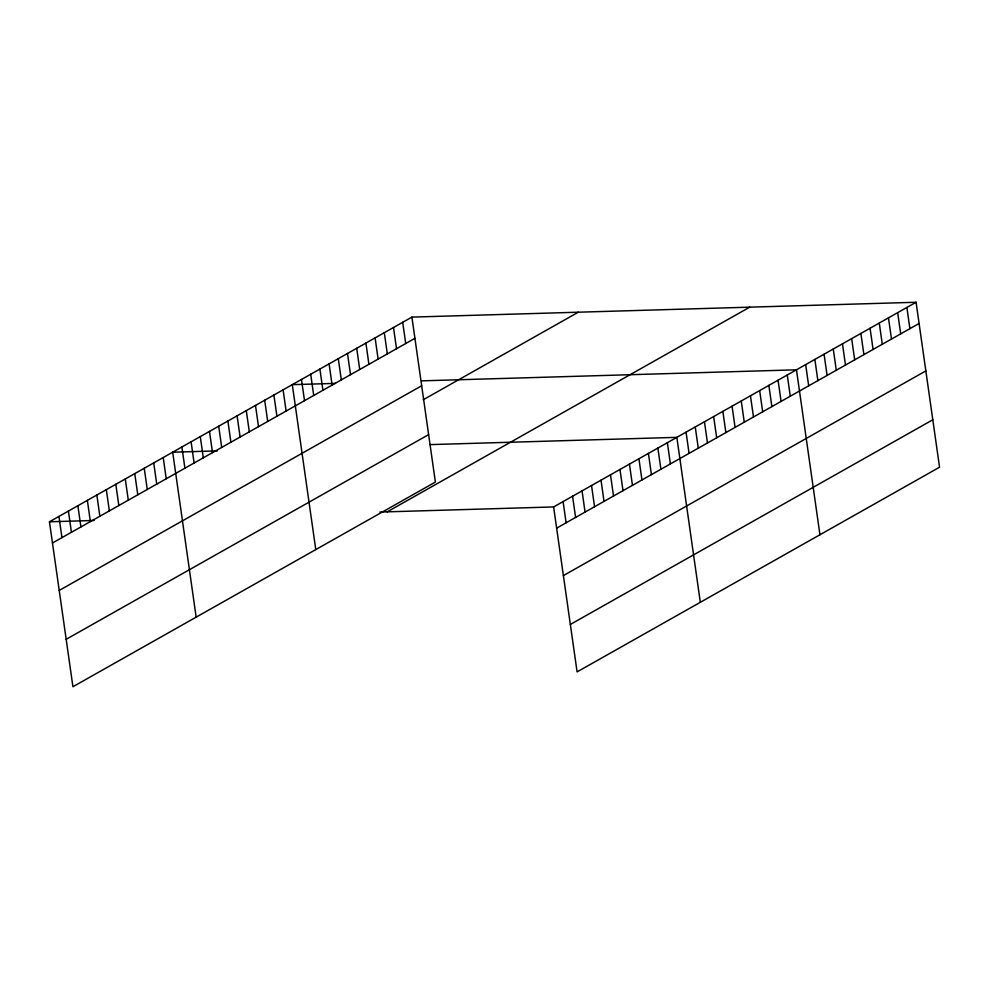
<?xml version="1.0" encoding="UTF-8"?>
<svg xmlns="http://www.w3.org/2000/svg" width="989" height="989" viewBox="0 0 989 989"><rect width="100%" height="100%" fill="white"/><g stroke="black" fill="none" stroke-linecap="round" stroke-linejoin="round"><path stroke-width="1.48" d="M411.906 317.11L435.383 482.063L72.926 686.737L49.45 521.784L411.906 317.11L916.074 302.263L939.55 467.216L577.094 671.89L553.617 506.937L916.074 302.263M52.466 542.998L414.923 338.325M59.216 590.433L421.673 385.759M423.181 399.791L578.281 312.215M66.176 639.302L428.633 434.628M387.243 511.832L749.699 307.171M556.634 528.151L919.09 323.477M563.384 575.586L925.84 370.912M570.344 624.455L932.8 419.781M335.432 383.386L292.299 384.659L315.775 549.6M421.697 380.852L796.466 369.812L819.943 534.752M217.357 450.885L172.692 452.196L196.156 617.148M429.894 444.617L676.847 437.348L700.323 602.301M49.45 521.784L94.128 520.474M379.912 512.055L553.617 506.937M906.876 307.468L909.892 328.669M897.678 312.66L900.695 333.862M888.468 317.852L891.485 339.066M879.27 323.044L882.287 344.259M870.073 328.249L873.089 349.451M860.875 333.441L863.891 354.643M851.665 338.634L854.681 359.848M842.467 343.826L845.484 365.04M833.27 349.03L836.286 370.232M824.072 354.223L827.088 375.424M814.862 359.415L817.878 380.629M805.664 364.607L808.681 385.821M787.256 375.004L790.285 396.206M778.059 380.196L781.075 401.41M768.861 385.389L771.877 406.603M759.663 390.593L762.68 411.795M750.453 395.785L753.482 416.987M741.256 400.978L744.272 422.192M732.058 406.182L735.074 427.384M722.86 411.375L725.877 432.576M713.65 416.567L716.679 437.781M704.452 421.759L707.469 442.973M695.255 426.964L698.271 448.165M686.057 432.156L689.073 453.358M667.377 442.701L670.394 463.915M657.895 448.054L660.912 469.268M648.413 453.407L651.43 474.621M638.931 458.76L641.948 479.974M629.449 464.113L632.466 485.327M619.979 469.466L622.996 490.68M610.497 474.819L613.514 496.033M601.015 480.172L604.032 501.386M591.533 485.525L594.55 506.739M582.051 490.878L585.068 512.092M572.569 496.231L575.598 517.445M563.1 501.584L566.116 522.798M402.708 322.315L405.725 343.517M393.511 327.507L396.527 348.709M384.301 332.7L387.329 353.914M375.103 337.892L378.119 359.106M365.905 343.096L368.922 364.298M356.708 348.289L359.724 369.49M347.498 353.481L350.526 374.695M338.3 358.686L341.316 379.887M329.102 363.878L332.119 385.08M319.904 369.07L322.921 390.284M310.694 374.262L313.723 395.476M301.497 379.467L304.513 400.669M283.101 389.851L286.118 411.065M273.891 395.044L276.92 416.258M264.693 400.248L267.71 421.45M255.496 405.441L258.512 426.642M246.298 410.633L249.315 431.847M237.088 415.825L240.104 437.039M227.89 421.03L230.907 442.231M218.693 426.222L221.709 447.424M209.495 431.414L212.511 452.628M200.285 436.606L203.301 457.82M191.087 441.811L194.104 463.013M181.889 447.003L184.906 468.217M163.21 457.548L166.226 478.763M153.728 462.901L156.744 484.116M144.246 468.254L147.262 489.468M134.764 473.607L137.78 494.821M125.282 478.96L128.31 500.174M115.812 484.313L118.828 505.527M106.33 489.666L109.346 510.88M96.848 495.019L99.864 516.233M87.366 500.372L90.382 521.586M77.884 505.725L80.913 526.939M68.414 511.078L71.431 532.292M58.932 516.431L61.948 537.645"/></g></svg>
